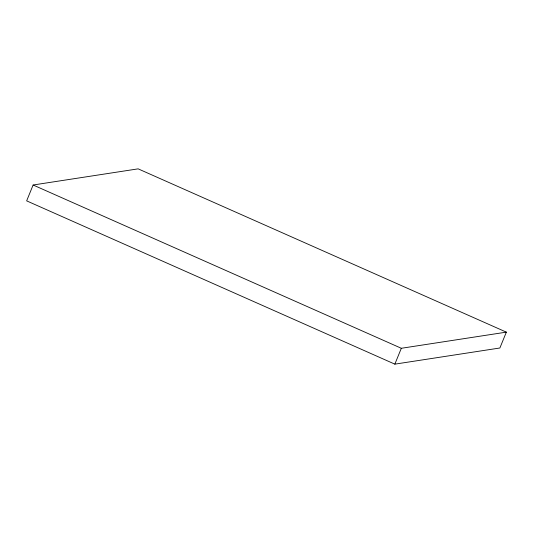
<?xml version="1.0" encoding="UTF-8"?>
<svg xmlns="http://www.w3.org/2000/svg" width="533" height="533" viewBox="0 0 533 533"><rect width="100%" height="100%" fill="white"/><g stroke="black" fill="none" stroke-linecap="round" stroke-linejoin="round"><path stroke-width="0.8" d="M33.119 185.004L26.65 200.861L394.846 364.146L499.881 347.996L506.35 332.139L138.154 168.854L33.119 185.004L401.322 348.282L506.35 332.139M394.846 364.146L401.322 348.282"/></g></svg>
